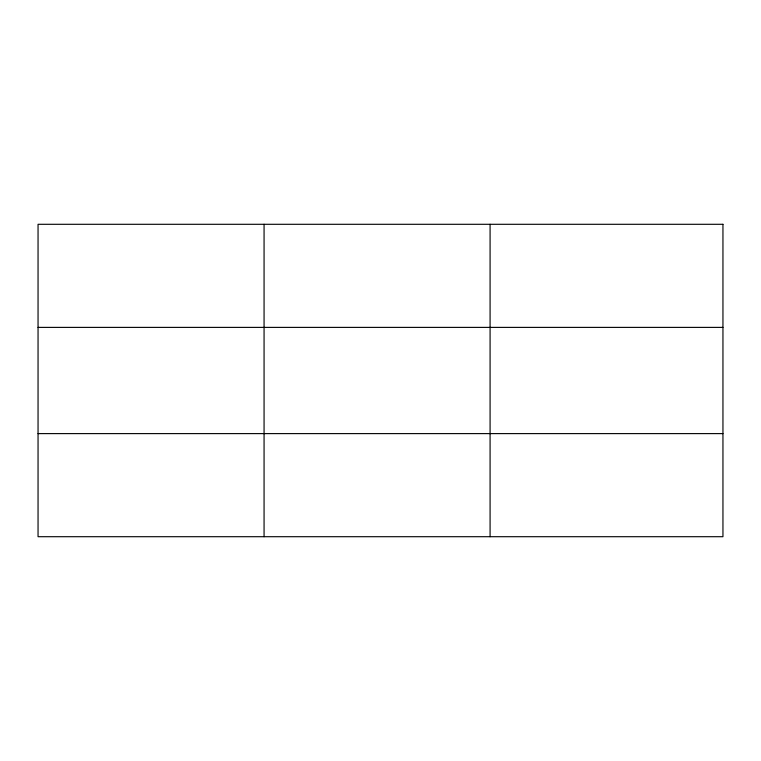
<?xml version="1.0" encoding="UTF-8"?>
<svg xmlns="http://www.w3.org/2000/svg" width="761" height="761" viewBox="0 0 761 761"><rect width="100%" height="100%" fill="white"/><g stroke="black" fill="none" stroke-linecap="round" stroke-linejoin="round"><path stroke-width="1.14" d="M264.067 224.295L264.067 536.705M490.084 224.295L490.084 536.705M38.05 327.392L722.95 327.392M38.05 433.608L722.95 433.608M722.95 224.295L722.95 536.705L38.05 536.705L38.05 224.295L722.95 224.295"/></g></svg>
